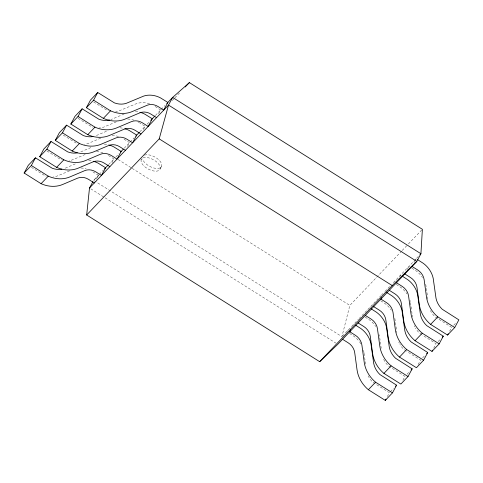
<?xml version="1.0" encoding="UTF-8"?>
<svg xmlns="http://www.w3.org/2000/svg" width="483" height="483" viewBox="0 0 483 483"><rect width="100%" height="100%" fill="white"/><g stroke="black" fill="none" stroke-linecap="round" stroke-linejoin="round"><path stroke-width="0.36" stroke-dasharray="2.42 1.81" d="M401.657 251.045L349.843 305.407L341.904 336.639L96.805 182.339M96.346 179.145L98.405 175.305L91.178 170.825M111.911 162.807L113.97 158.973L108.156 155.315M127.482 146.476L129.535 142.642L123.72 138.977M143.385 129.504L145.099 126.311L139.285 122.646M158.611 113.813L160.664 109.979L154.85 106.314M141.096 159.921L141.676 158.835M160.278 168.706L161.733 165.995M399.882 276.361L400.57 275.081M407.235 269.484L408.95 266.284L411.281 267.751M414.076 262.583L414.764 261.309M415.108 260.669L416.135 258.749M387.348 396.555L389.407 392.715L375.78 384.136M402.913 380.224L404.971 376.384L391.345 367.805M418.139 364.526L420.536 360.052L406.909 351.473M433.704 348.195L436.101 343.721L422.474 335.142M449.607 331.223L451.665 327.389L435.056 316.8A19.03 16.295 43.6 0 1 430.456 310.563M96.171 181.94L93.617 180.334L98.816 174.876M99.335 174.333L103.495 169.968M108.693 164.51L113.891 159.058M115.974 156.872L119.102 153.588M124.288 148.148L134.165 137.782M139.889 131.781L145.087 126.329M147.152 124.155L149.766 121.414M155.484 115.413L160.682 109.961M161.201 109.418L164.842 105.596M172.286 100.549L174.357 98.375M174.876 97.832L180.056 92.398M402.176 250.502L407.875 244.519M408.389 243.975L422.377 229.298M342.423 336.096L346.583 331.73M346.691 331.616L347.718 330.541M348.231 330.004L351.31 326.768M351.781 326.279L358.537 319.185M359.056 318.641L380.9 295.723M381.413 295.185L384.534 291.907M385.054 291.364L390.771 285.362M393.373 282.633L418.326 256.449M390.433 391.641L393.512 388.41M407.024 374.228L410.103 370.998M422.589 357.897L425.155 355.204M438.153 341.566L440.719 338.873M453.718 325.234L455.771 323.079M93.617 180.334L99.021 175.305M124.167 114.018L110.752 119.639M116.306 121.843L103.567 127.18A19.03 16.295 43.6 0 1 98.955 127.995M96.401 135.512L107.244 130.923M100.736 138.174L88.003 143.511A19.03 16.295 43.6 0 1 84.579 144.248M80.836 151.843L91.679 147.255M85.171 154.506L72.438 159.843A19.03 16.295 43.6 0 1 69.015 160.579M65.271 168.175L76.115 163.586M69.606 170.837L56.873 176.174A19.03 16.295 43.6 0 1 53.45 176.911M76.115 143.083L62.494 134.642M137.872 121.831L138.814 122.374M411.86 268.119L416.123 270.872A22.623 19.362 43.6 0 1 422.474 277.526M396.295 284.451L400.558 287.204A22.623 19.362 43.6 0 1 406.909 293.857M93.624 101.979L107.244 110.42A19.03 16.295 43.6 0 0 108.44 110.83M380.731 300.782L384.993 303.535A22.623 19.362 43.6 0 1 391.345 310.189M78.059 118.311L91.679 126.751A19.03 16.295 43.6 0 0 92.875 127.162M421.852 334.749L419.492 333.131A19.03 16.295 43.6 0 1 415.489 328.029M118.124 159.523L131.527 167.963M132.167 168.368L349.843 305.407M365.166 317.114L369.429 319.867A22.623 19.362 43.6 0 1 375.78 326.52M406.288 351.081L403.927 349.463A19.03 16.295 43.6 0 1 399.924 344.367M349.601 333.445L353.864 336.198A22.623 19.362 43.6 0 1 359.147 341.354M46.929 150.974L60.544 159.414A19.03 16.295 43.6 0 0 61.746 159.825M390.723 367.412L388.362 365.794A19.03 16.295 43.6 0 1 383.236 358.398M90.78 188.811L335.872 343.111M31.359 167.305L44.979 175.752A19.03 16.295 43.6 0 0 46.181 176.162M375.158 383.744L372.798 382.125A19.03 16.295 43.6 0 1 368.191 375.895M410.52 302.599L412.518 317.041M394.865 318.424L396.857 332.63M379.3 334.755L379.572 336.283M364.007 352.614L363.735 351.087A22.623 19.362 43.6 0 0 363.294 349.378M427.884 299.219L426 285.755A22.623 19.362 43.6 0 0 425.553 284.046M379.771 337.774L381.19 348.213M364.11 353.357L365.728 365.293M144.508 155.152A10.608 5.337 28.2 0 1 159.873 160.972A10.608 5.337 28.2 0 1 155.768 168.38A10.608 5.337 28.2 0 1 142.527 158.726M143.053 157.863A10.608 5.337 28.2 0 1 159.318 164.878A10.608 5.337 28.2 0 1 151.022 170.282A10.608 5.337 28.2 0 1 141.773 158.702M119.862 127.838A22.623 19.362 43.6 0 1 124.469 128.611M112.104 135.349A22.623 19.362 43.6 0 1 118.426 136.496M399.32 343.226A19.03 16.295 43.6 0 1 398.801 342.067M359.515 341.849A22.623 19.362 43.6 0 1 361.175 344.415M409.989 300.378A22.623 19.362 43.6 0 1 410.302 301.519M414.891 326.894A19.03 16.295 43.6 0 1 414.366 325.735M149.555 103.827A22.623 19.362 43.6 0 0 136.617 103.573L119.132 110.842A19.03 16.295 43.6 0 1 115.709 111.585M135.427 111.501A22.623 19.362 43.6 0 1 140.034 112.279M127.669 119.017A22.623 19.362 43.6 0 1 133.99 120.158M88.727 160.501A22.623 19.362 43.6 0 1 93.34 161.274M80.975 168.012A22.623 19.362 43.6 0 1 86.155 168.815M104.292 144.169A22.623 19.362 43.6 0 1 108.904 144.942M96.54 151.68A22.623 19.362 43.6 0 1 102.861 152.827"/><path stroke-width="0.72" d="M166.822 103.513L172.636 97.415L189.378 82.611L422.377 229.298L420.922 253.726L416.811 261.394L337.786 344.313L319.674 361.676L86.674 214.989L89.5 188.002L92.929 181.608M86.674 214.989L159.209 138.875L168.525 105.089L172.636 97.415L420.922 253.726L419.884 254.813M94.294 182.979L88.649 179.428A12.54 10.735 43.6 0 0 77.594 178.161L62.718 184.458A29.113 24.923 43.6 0 1 41.079 183.685L24.15 173.029L28.262 165.355L35.446 157.82L52.164 168.211A19.03 16.295 43.6 0 0 61.806 169.213M24.15 173.029L31.335 165.494L35.446 157.82M109.858 166.647L104.213 163.097A12.54 10.735 43.6 0 0 93.159 161.829L78.282 168.126A29.113 24.923 43.6 0 1 56.644 167.353L39.715 156.697L43.826 149.024L51.011 141.489L67.729 151.879A19.03 16.295 43.6 0 0 77.371 152.876M39.715 156.697L46.899 149.156L51.011 141.489M125.423 150.316L119.778 146.76A12.54 10.735 43.6 0 0 108.723 145.498L93.847 151.795A29.113 24.923 43.6 0 1 72.209 151.022L55.279 140.366L59.397 132.692L66.576 125.151L83.293 135.548A19.03 16.295 43.6 0 0 92.935 136.544M55.279 140.366L62.464 132.825L66.576 125.151M140.988 133.984L135.343 130.428A12.54 10.735 43.6 0 0 124.294 129.166L109.412 135.463A29.113 24.923 43.6 0 1 87.773 134.691L70.844 124.034L74.962 116.361L82.14 108.82L98.858 119.216A19.03 16.295 43.6 0 0 109.641 119.965M70.844 124.034L78.029 116.494L82.14 108.82M86.409 107.703L90.526 100.029L97.705 92.488L114.423 102.885A19.03 16.295 43.6 0 0 126.317 103.308L143.795 96.039A22.623 19.362 43.6 0 1 160.622 97.958L167.849 102.438L163.737 110.112L158.092 106.562A12.54 10.735 43.6 0 0 147.037 105.294L132.161 111.591A29.113 24.923 43.6 0 1 110.522 110.818L93.593 100.162L86.409 107.703L103.338 118.359A29.113 24.923 43.6 0 0 124.976 119.132L139.859 112.835A12.54 10.735 43.6 0 1 150.907 114.097L156.552 117.647M93.593 100.162L97.705 92.488M350.791 329.835L349.758 331.749L355.403 335.305A12.54 10.735 43.6 0 1 361.894 345.079L364.212 362.208A29.113 24.923 43.6 0 0 375.551 382.192L392.474 392.854L396.591 385.18L379.976 374.591A19.03 16.295 43.6 0 1 373.745 363.602L370.92 343.546A22.623 19.362 43.6 0 0 361.049 328.663L355.621 325.174M381.576 297.806L380.894 299.086L386.533 302.636A12.54 10.735 43.6 0 1 393.023 312.416L395.342 329.545A29.113 24.923 43.6 0 0 406.68 349.529L423.603 360.185L427.721 352.512L411.105 341.922A19.03 16.295 43.6 0 1 404.881 330.94L402.049 310.883A22.623 19.362 43.6 0 0 392.178 295.994L386.75 292.511M412.705 265.143L412.023 266.423L417.662 269.973A12.54 10.735 43.6 0 1 424.152 279.754L426.471 296.876A29.113 24.923 43.6 0 0 437.809 316.866L454.738 327.522L458.85 319.849L442.241 309.259A19.03 16.295 43.6 0 1 436.01 298.277L433.179 278.22A22.623 19.362 43.6 0 0 423.307 263.332L417.3 259.48M342.58 339.289L348.219 342.839A12.54 10.735 43.6 0 1 354.709 352.62L357.028 369.749A29.113 24.923 43.6 0 0 368.366 389.733L385.295 400.389L385.977 399.109M358.145 322.958L363.784 326.508A12.54 10.735 43.6 0 1 370.274 336.289L372.592 353.411A29.113 24.923 43.6 0 0 383.931 373.401L400.86 384.057L408.038 376.517L412.156 368.849L395.541 358.253A19.03 16.295 43.6 0 1 389.316 347.271L386.485 327.214A22.623 19.362 43.6 0 0 376.613 312.332L371.185 308.842M389.274 290.289L394.913 293.845A12.54 10.735 43.6 0 1 401.403 303.626L403.722 320.748A29.113 24.923 43.6 0 0 415.06 340.732L431.989 351.395L432.671 350.115M431.989 351.395L439.174 343.854L443.285 336.18L426.676 325.59A19.03 16.295 43.6 0 1 420.445 314.608L417.614 294.552A22.623 19.362 43.6 0 0 407.743 279.663L402.315 276.179M404.839 273.958L410.478 277.514A12.54 10.735 43.6 0 1 416.968 287.288L419.286 304.417A29.113 24.923 43.6 0 0 430.625 324.401L447.554 335.063L448.236 333.783M41.079 183.685L48.264 176.15A29.113 24.923 43.6 0 0 69.902 176.923L84.779 170.626A12.54 10.735 43.6 0 1 95.833 171.888L101.478 175.444L105.59 167.77L98.363 163.29A22.623 19.362 43.6 0 0 93.34 161.274M56.644 167.353L63.828 159.819A29.113 24.923 43.6 0 0 85.467 160.591L100.343 154.294A12.54 10.735 43.6 0 1 111.398 155.556L117.043 159.106L121.155 151.439L113.928 146.953A22.623 19.362 43.6 0 0 109.478 145.105M72.209 151.022L79.393 143.487A29.113 24.923 43.6 0 0 101.032 144.26L115.908 137.963A12.54 10.735 43.6 0 1 126.963 139.225L132.608 142.775L136.719 135.101L129.492 130.621A22.623 19.362 43.6 0 0 125.043 128.774M87.773 134.691L94.958 127.15A29.113 24.923 43.6 0 0 116.596 127.923L131.473 121.631A12.54 10.735 43.6 0 1 142.527 122.893L148.172 126.443L152.284 118.77L145.057 114.29A22.623 19.362 43.6 0 0 140.034 112.279M103.338 118.359L110.522 110.818M104.533 168.875L108.174 165.059M120.653 151.964L123.25 149.235M135.729 136.146L139.364 132.324M150.744 120.388L154.965 115.962M185.237 86.958L189.378 82.611M89.5 188.002L168.525 105.089L416.811 261.394L392.208 285.562L319.674 361.676M368.366 389.733L375.551 382.192M383.931 373.401L391.115 365.86A29.113 24.923 43.6 0 1 379.777 345.876L377.458 328.748A12.54 10.735 43.6 0 0 370.968 318.973L365.329 315.417M423.603 360.185L416.424 367.726L399.495 357.07L406.68 349.529M415.06 340.732L422.245 333.198A29.113 24.923 43.6 0 1 410.906 313.213L408.588 296.085A12.54 10.735 43.6 0 0 402.098 286.304L396.458 282.754M430.625 324.401L437.809 316.866M395.565 386.255L396.591 385.18M411.13 369.924L412.156 368.849M426.694 353.592L427.721 352.512M442.259 337.261L443.285 336.18M385.295 400.389L392.474 392.854M447.554 335.063L454.738 327.522M159.209 138.875L392.208 285.562M78.029 116.494L94.958 127.15M422.245 333.198L439.174 343.854M373.709 306.627L379.348 310.177A12.54 10.735 43.6 0 1 385.839 319.957L388.157 337.08A29.113 24.923 43.6 0 0 399.495 357.07M62.464 132.825L79.393 143.487M46.899 149.156L63.828 159.819M391.115 365.86L408.038 376.517M31.335 165.494L48.264 176.15"/></g></svg>
